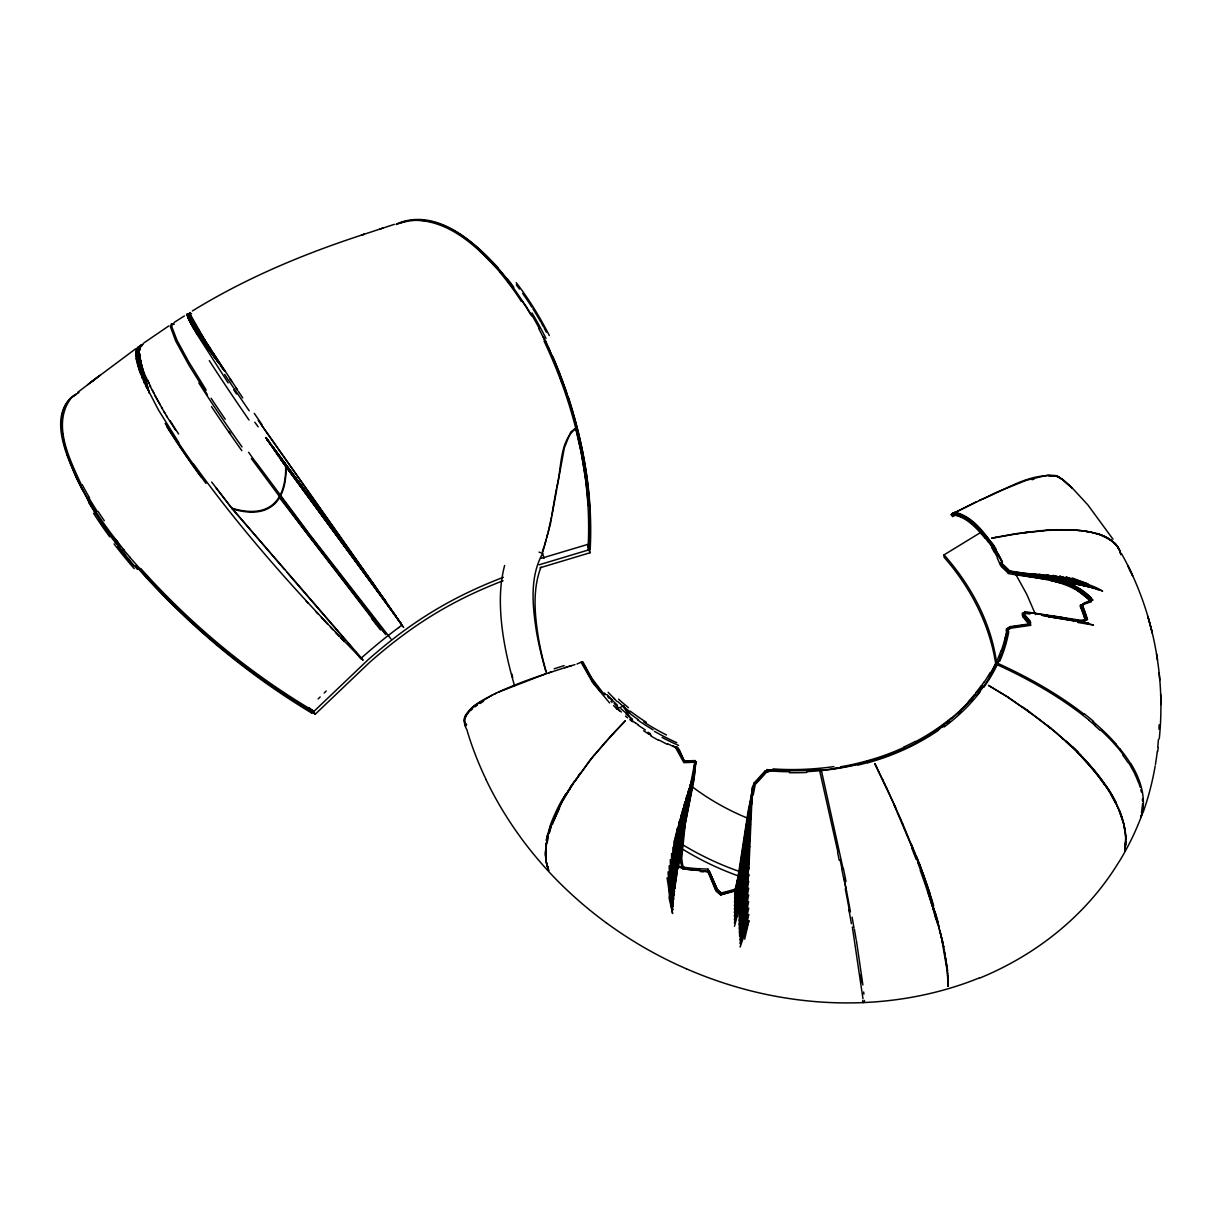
<?xml version="1.0" encoding="UTF-8"?>
<svg xmlns="http://www.w3.org/2000/svg" width="1222" height="1222" viewBox="0 0 1222 1222"><rect width="100%" height="100%" fill="white"/><g stroke="black" fill="none" stroke-linecap="round" stroke-linejoin="round"><path stroke-width="1.5" d="M1121.704 553.948C1152.774 609.809 1165.819 675.292 1159.266 738.836M667.075 877.778L672.574 913.506L669.091 897.895L670.771 883.842L675.919 853.796L691.117 781.805L684.641 816.464L674.773 888.531L675.919 834.443L693.348 775.16L694.936 761.245L695.73 762.803L694.203 776.535L689.956 796.836M981.724 531.83L944.041 554.864L944.041 557.232C970.222 586.942 989.255 623.556 995.579 662.843M139.339 354.548L139.171 369.808L144.456 383.005L158.554 410.149L178.809 442.593M139.384 350.729L139.95 346.009L143.371 344.085M1125.798 841.668L1125.615 834.886M545.516 851.765L545.592 857.279M545.669 853.781L546.081 845.884M674.391 840.858L674.345 892.259L672.94 847.213L672.222 874.097L673.582 899.575L670.313 859.708L670.771 883.842L673.001 906.663L668.052 871.851L669.58 893.297L672.757 910.115L670.145 888.608L669.137 865.818L673.276 903.134L671.474 879L671.581 853.491L673.948 895.94L673.062 869.117L674.391 840.858L675.919 834.443L673.948 864.061L674.773 888.531M1080.34 606.906L1080.37 605.302L1089.825 600.537L1089.688 598.841C1068.41 577.074 1036.057 577.762 1008.15 571.743A262.119 195.612 -54.1 0 0 1001.215 565.129L999.932 562.624M1142.616 803.618L1141.531 812.645M748.964 814.417L739.906 872.997L734.666 894.794L734.773 891.098L740.074 868.384L739.325 924.687L748.704 881.398L739.524 932.447L748.643 894.947L739.799 939.917L748.719 908.053L740.15 947.065L744.504 934.448L748.811 914.392L739.967 943.537L748.658 901.561L739.646 936.22L739.325 924.687L748.918 867.452L752.508 786.968L766.316 770.578L766.912 772.09M589.065 542.354L588.775 511.453M1009.662 629.162L1009.739 627.207L1028.237 624.61L1030.696 622.685A235.082 192.022 -63.9 0 0 1022.447 613.322L1033.949 613.23L1084.097 621.555L1086.816 619.417M545.699 851.902L545.867 847.839M1125.645 841.866L1124.82 850.588L1125.768 841.927M1124.698 850.527L1125.768 837.177M1004.713 641.55L1004.896 638.083M587.935 549.992L590.18 549.472C593.739 483.484 578.617 417.389 552.986 356.855M676.912 746.718L679.463 749.957L684.121 760.924L695.028 760.588C693.393 794.575 681.601 827.172 681.021 861.373M588.057 548.25C592.105 476.916 574.6 405.261 544.05 341.06M589.401 550.221C593.174 498.469 584.055 446.427 568.322 397.226M139.155 350.393L139.415 346.926C136.559 360.826 144.914 374.543 150.673 386.671M545.898 849.932L546.051 847.992M1006.256 630.689L1006.409 628.902L1010.151 626.672L1029.993 623.785L1030.574 625.328L1010.518 628.245L1008.272 629.177L1007.799 631.652M1022.478 613.276L1022.31 615.246A232.73 190.143 -63.1 0 1 1026.892 620.348M1042.855 615.674L1080.294 621.845L1087.29 619.646L1080.294 620.241L1024.723 611.642L1022.875 616.759L1029.55 625.16M1125.813 843.944L1124.82 850.588M947.569 973.231L948.135 986.322L948.272 979.907M694.844 767.065L695.792 761.764L695.028 760.588M683.434 868.155L680.944 856.882L682.197 844.203M682.548 840.583L682.915 836.948M683.617 829.707L683.984 826.087M692.187 761.948L695.792 761.764L693.974 779.972L685.237 823.933L681.25 862.839M139.232 353.28L137.949 365.974L139.171 369.808L139.048 353.448M139.583 349.645L139.95 346.009L139.293 349.66M683.541 868.842L678.546 866.887L683.22 821.887L688.964 788.434L681.876 827.294L678.225 865.191L680.562 832.671L684.855 801.708L679.31 838.017L676.927 873.134L678.118 843.317L681.051 814.906L676.988 848.587L675.766 880.925L675.919 853.796L677.553 827.981L674.895 858.959L675.262 884.759L675.919 853.796L679.264 821.459L676.988 848.587L676.331 877.06L678.118 843.317L682.915 808.322L679.31 838.017L677.553 869.178L680.562 832.671L686.886 795.079L681.876 827.294L678.928 861.159L683.22 821.887L693.348 775.16M545.959 848.068L547.074 839.804M403.718 627.466L375.658 586.911L267.053 439.691L285.688 466.193C286.208 502.67 267.511 518.938 231.768 508.153L211.65 482.033M680.944 856.882L683.22 837.956M683.678 834.168L684.58 826.607M685.038 822.818L687.711 806.383M1022.875 616.759L1024.723 611.642L1024.418 614.529L1024.54 613.215L1030.024 613.963M545.974 845.945L546.249 843.944M1157.677 751.622L1158.242 747.513M751.622 799.478L752.141 795.736M739.493 871.592L739.997 867.941M740.517 864.275L748.399 811.943M748.704 814.371L743.77 849.458M749.468 808.888L752.508 786.968M749.208 814.677L739.615 882.131L734.468 905.67L739.493 886.622L750.766 816.602L744.824 858.501L739.31 895.482L734.407 916.179L739.249 899.82L749.773 838.674L739.203 908.358L734.498 926.261M749.712 810.996L752.034 794.376L749.804 808.949M1142.616 811.622C1145.533 794.972 1139.744 778.109 1131.098 764.025M742.548 854.407L734.59 898.46L739.753 877.579L751.576 801.785L739.493 886.622L734.437 909.214L739.386 891.082L750.4 823.979L739.249 899.82L734.422 919.586L739.218 904.127L749.514 845.96L739.203 912.544L749.086 860.349L739.264 920.701L748.796 874.463L739.417 928.598L748.658 888.226L739.646 936.22M743.343 848.832L746.245 828.379L744.061 887.432L744.504 934.448L748.949 920.609L744.687 939.153M743.236 853.216L739.753 877.579L734.514 902.08L739.615 882.131L751.148 809.193L739.386 891.082L734.422 912.712L739.31 895.482L750.064 831.342L744.442 870.247L739.218 904.127L734.453 922.946L739.203 908.358L749.285 853.185L739.218 916.653L748.918 867.452M743.816 855.11L744.335 851.444M744.274 855.675L744.809 851.978M737.126 891.678L735.873 890.792L748.139 811.148L753.882 783.195L764.941 771.113L772.533 770.334M744.962 844.463L735.873 890.792L720.583 894.855L716.245 891.098L708.638 872.279L699.885 870.37A306.6 225.994 -24.4 0 1 682.151 868.643L679.676 857.08M745.817 838.949L752.141 800.578M743.694 855.476L744.259 851.703M744.106 855.369L744.687 851.749M556.667 487.104C562.028 467.889 558.943 441.341 576.219 428.25L576.524 427.517C567.802 393.347 555.384 360.062 538.871 328.871M546.448 844.097L547.166 840.018M556.377 488.876L551.748 515.44M948.135 986.322L947.019 965.777M138.651 353.311L137.001 362.445L137.949 365.974L138.88 353.845L137.001 362.445C135.856 357.16 133.748 347.384 141.08 345.795M1085.121 602.37L1082.173 604.921L1091.078 601.743L1089.688 598.841L1088.863 602.309L1089.963 599.971M1024.723 611.642L1024.25 614.284L1030.192 621.097L1030.574 625.328L1022.677 615.124M675.842 748.139L683.846 762.62A185.102 119.16 -18.2 0 0 694.89 762.177L682.961 823.261M189.654 312.985L188.662 314.971L189.731 312.603L191.533 313.81M753.18 795.171L755.257 784.371A131.823 69.99 -38.3 0 0 766.454 772.151L768.76 771.785M551.412 517.12L548.266 531.723M694.692 767.141L695.792 761.764M734.666 894.794L740.074 868.384M689.193 800.532L684.794 820.695M139.537 350.424L140.622 345.276L136.345 359.222L138.59 352.776M748.796 810.094L752.294 793.46M753.073 789.763L753.882 783.195M708.485 872.08L707.981 869.148A299.039 220.983 -24.5 0 1 698.373 868.598M1142.188 813.394L1140.951 816.861L1141.516 814.677M504.625 565.481C499.477 584.712 499.615 604.905 501.723 624.564A384.747 324.12 -1.9 0 0 503.097 635.18L503.663 638.755A455.775 381.386 0.8 0 0 505.587 649.539A514.187 427.288 2.8 0 0 507.099 656.764A541.621 448.443 3.6 0 0 508.749 664.02A585.292 481.605 4.9 0 0 510.567 671.29A611.336 501.066 5.6 0 0 513.515 682.166L514.569 685.786M546.845 537.237L547.792 533.556M544.401 545.745L546.371 539.07M135.779 565.755C186.279 623.541 245.958 673.368 311.641 713.022L312.068 711.647M542.675 552.39L550.374 524.131L564.335 447.787L570.735 432.038L576.524 427.517M542.339 551.641L543.882 547.212M540.964 567.13C532.303 589.752 534.717 614.758 538.459 638.144A419.009 351.02 0.8 0 0 539.681 644.727A455.088 379.63 2 0 0 541.056 651.402A491.275 407.888 3.2 0 0 542.599 658.123A526.102 434.665 4.3 0 0 544.294 664.89A563.632 463.077 5.3 0 0 546.127 671.688M141.401 344.711L135.948 356.335L139.934 348.82M539.07 552.13L542.614 553.459C529.432 577.258 532.532 605.99 536.489 631.789A421.101 352.073 0.7 0 0 537.711 638.403A457.364 380.775 1.9 0 0 539.101 645.094A493.749 409.126 3.1 0 0 540.643 651.83A528.744 435.994 4.2 0 0 542.339 658.627A566.473 464.497 5.2 0 0 546.127 672.253M569.651 788.557L572.996 783.485M571.331 786.021L569.712 788.557A103.962 39.318 -52.8 0 0 566.611 793.582M571.468 786.158L589.982 760.13L612.711 733.826M142.317 344.314L135.841 353.769L140.148 348.239M576.662 778.506L574.905 781.072L594.259 754.921M466.667 715.114L467.278 714.228M578.281 775.787L580.129 773.205M977.585 692.263L979.296 690.048A196.986 136.207 -13.8 0 0 982.503 685.557M974.27 695.119L976.073 692.935M1000.329 692.63L988.476 685.389L1008.211 697.258L1037.173 717.833M594.457 755.074L605.7 741.876M680.44 867.055L678.974 866.383M467.98 713.327L468.744 712.426M605.73 741.922L625.343 720.751L612.726 733.887M1082.081 605.822L1084.265 603.5L1093.003 600.109C1071.618 576.692 1038.288 576.188 1009.051 571.193L1009.128 573.286M71.105 398.128C51.507 423.958 69.578 458.998 81.202 484.477M139.69 347.812L136.009 351.539L140.27 347.796M503.067 580.74A515.302 490.465 -20.8 0 0 496.85 583.184A459.823 431.397 -20 0 0 485.791 587.782A415.816 385.663 -19.7 0 0 467.721 596A382.135 351.294 -19.6 0 0 457.135 601.316A367.562 336.615 -19.7 0 0 443.296 608.862A362.323 331.376 -19.7 0 0 433.123 614.88A367.547 336.6 -19.6 0 0 419.833 623.373A382.028 351.188 -19.5 0 0 410.057 630.109A405.643 375.169 -19.1 0 0 400.449 637.151A430.083 400.266 -18.5 0 0 394.11 641.993A458.724 430.022 -17.7 0 0 387.832 646.973A513.087 487.456 -15.2 0 0 378.53 654.671A593.373 573.958 -7.8 0 0 369.334 662.63L315.184 714.29L313.779 711.525L368.051 659.788A594.915 575.088 -7.9 0 1 377.277 651.83A514.386 488.372 -15.2 0 1 386.61 644.116A459.854 430.786 -17.6 0 1 392.888 639.137A431.137 400.969 -18.5 0 1 399.243 634.264A406.636 375.826 -19 0 1 408.881 627.222A382.975 351.783 -19.4 0 1 418.672 620.486A368.448 337.165 -19.6 0 1 431.992 611.962A363.209 331.926 -19.7 0 1 442.196 605.944A368.448 337.18 -19.6 0 1 456.066 598.383A383.066 351.905 -19.6 0 1 466.682 593.067A416.839 386.335 -19.7 0 1 484.783 584.819A460.969 432.176 -19.9 0 1 495.872 580.221A516.616 491.397 -20.7 0 1 503.357 577.288M318.163 698.908L320.164 696.937M324.181 692.996L326.182 691.026M470.501 710.624L472.547 708.791M735.72 890.273L720.69 894.901L715.756 890.395L707.599 870.904L707.981 869.148L717.513 889.585L721.851 893.985L717.131 889.372L708.867 870.308L709.646 873.608M77.765 392.323L99.914 375.383L90.367 382.669L94.995 379.141M87.862 384.594L92.521 381.004M92.872 380.745L135.673 348.789M955.008 514.859L953.221 516.188L951.907 514.065L953.924 512.568C967.671 514.936 977.692 526.56 986.23 536.794M474.884 706.927L477.497 705.063M546.83 864.198L548.495 870.415L546.494 862.533M548.739 870.522L546.31 862.396L548.495 870.415M72.678 396.753L76.207 394.462M1007.295 628.948L1009.739 627.207M143.784 343L168.911 325.862M953.939 515.623L952.549 516.478L951.205 514.615L953.374 513.087C967.442 515.73 977.661 527.66 986.261 538.306M952.549 516.478L954.458 515.149C967.519 517.67 977.035 528.668 985.222 538.444M936.984 729.641L939.336 728.007A184.461 130.387 -12 0 0 966.694 704.697A189.731 132.893 -12.7 0 0 975.492 694.783M174.135 322.44L184.446 315.902M480.078 703.505L481.483 702.589M192.343 310.999C245.958 277.944 304.446 253.58 364.263 234.227L361.254 235.189M951.205 514.615L954.779 512.262C971.184 515.821 982.687 530.394 991.928 543.515M481.911 702.222L483.5 701.26M75.642 394.431C56.151 405.796 61.054 432.68 66.049 450.811M139.583 347.827L136.467 349.66L140.499 346.849L137.185 348.133L140.652 346.559M951.907 514.065L996.083 492.466L1026.526 480.215L1048.155 475.037L1056.282 475.618L1060.161 478.001M952.152 513.958L952.992 516.28L952.152 513.958L976.454 501.707M396.218 224.543C444.304 205.647 487.242 253.702 513.546 288.056M492.13 695.15L474.548 705.674L465.796 714.733A29.954 15.26 -14.7 0 0 464.62 717.329A29.893 15.382 -13.2 0 0 464.177 719.865L464.925 723.623L464.543 721.117A29.145 14.97 -13.4 0 1 465.108 717.742M396.325 224.023C435.017 207.144 473.342 240.642 497.797 267.481M494.116 694.172L496.147 693.195M979.311 500.317C1004.423 490.984 1030.94 471.05 1058.649 476.626A29.45 13.274 -38.2 0 1 1060.528 478.703M498.255 692.202L545.486 673.933M228.163 382.914L197.536 335.149L189.563 321.004L187.088 314.237L189.838 313.749L205.143 340.571L237.557 389.986M616.805 708.806L623.694 705.98A275.454 234.089 -1.9 0 0 632.568 721.805M78.956 392.598C42.495 411.646 69.715 463.23 82.103 489.548M882.727 779.743L874.952 763.842L878.618 771.907M1080.294 621.845L1085.442 619.936M400.663 222.816L405.735 221.228M948.089 986.2L947.753 975.553M363.576 234.441L394.339 224.359M382.868 228.071L379.889 229.079L380.699 228.804M311.641 713.022L313.275 712.487C248.265 674.391 189.624 625.481 139.369 569.391M548.586 672.894L551.748 671.856M539.146 564.793L589.203 549.747L589.966 552.772L540.032 567.787M541.331 558.301L587.583 544.462L589.966 552.772M604.371 694.707L591.891 678.347L582.757 661.744L581.092 662.278L592.716 682.716L609.641 702.986M567.13 666.983C538.963 675.934 510.506 684.962 484.492 699.228C473.831 704.788 458.387 715.939 466.819 729.534A432.16 366.799 1.2 0 0 470.791 742.166A441.845 375.628 -0.2 0 0 486.157 779.682M872.477 760.099L875.441 759.183M564.778 667.701L571.545 665.623M1032.147 479.696L1033.965 479.161M568.734 666.494L574.997 664.585M576.952 664.02L581.901 661.85L590.027 676.973L601.056 692.095M138.208 346.972L141.828 345.994M991.729 538.077L995.487 537.39M991.775 538.291L1017.269 533.708M995.487 537.329L999.275 536.809M999.214 536.672L1017.208 533.51M1017.208 533.586L1046.811 530.379L1069.571 529.89M1017.269 533.785L1027.534 532.349M1024.112 532.517L1040.579 530.867M1040.518 530.654L1043.725 530.608M411.081 220.311C447.588 218.646 477.222 246.386 499.783 271.926M1043.634 530.47L1052.722 529.905M1049.224 475.969L1053.792 475.923M1046.704 530.241L1049.805 530.256M1052.753 529.829L1058.619 529.844M1055.686 529.706L1061.444 529.798M465.231 724.432L466.697 724.402L465.185 723.714L465.796 725.837L465.185 723.714M1061.338 529.661L1077.178 530.317M789.443 772.732L792.91 772.747A210.596 146.121 -11.4 0 0 806.734 772.457M1069.51 529.676L1074.627 529.936M678.546 866.887L684.076 867.116M1072.045 529.859L1074.703 530.134M1039.219 574.294L1060.482 578.938L1084.937 586.132L1066.317 579.763L1046.154 574.814L1071.984 580.694L1094.057 588.485L1077.514 581.703L1059.52 576.173L1082.86 582.802L1098.41 589.752L1077.514 581.703L1052.921 575.44L1071.984 580.694L1089.566 587.278C1068.7 580.16 1047.071 573.714 1024.846 573.607C1050.538 579.885 1079.225 576.998 1102.611 591.097L1065.935 577.013L1088.038 583.979L1072.152 577.96M1074.566 530.012L1077.117 530.119M1077.056 530.195L1081.944 530.791M1077.117 530.394L1079.53 530.608M1079.469 530.409L1090.696 531.998M173.845 323.463L171.996 324.105L171.966 327.221L177.037 340.342L188.631 361.681L206.213 390.093M1081.821 530.669L1090.757 532.196M1084.113 530.959L1088.649 531.799M1012.595 573.821L1046.674 579.075M1084.097 621.555L1041.327 614.91L1060.284 617.064L1093.461 625.022L1077.941 622.487M1054.785 476.03L1055.716 476.183M588.714 549.228L590.18 549.472M188.081 314.512L190.281 314.879L187.638 314.237L190.968 316.376L187.302 314.146L191.9 318.239L187.088 314.237L193.091 320.439L186.997 314.497L194.512 322.99L187.012 314.925L196.177 325.862L187.149 315.536L200.209 332.598L187.776 317.231L202.562 336.432L188.264 318.331L205.143 340.571L188.845 319.599L207.939 345.001L189.563 321.004L210.948 349.721L190.372 322.577L214.171 354.716L191.304 324.304L217.592 359.986L192.343 326.182L221.213 365.5L193.473 328.199L225.031 371.274M1024.739 575.684L1046.169 579.274M1090.62 532.074L1100.335 534.824M1090.681 532.273L1092.804 532.655M1065.584 583.872L1049.713 580.007L1060.497 582.802M1092.667 532.517L1094.79 533.128M1064.087 583.719L1069.464 585.109L1075.604 589.05M956.811 514.981L962.142 516.952M1094.698 533.204L1096.699 533.663M681.952 867.467L684.977 868.323L682.243 867.131M1056.587 476.381L1060.039 478.092A28.732 12.938 -38.4 0 1 1060.543 478.581M1096.623 533.724L1098.471 534.289M1098.395 534.075L1102.061 535.45M1101.893 535.312L1105.177 536.916M1101.954 535.526L1103.603 536.198M174.074 324.426L171.309 323.891L170.438 326.748L175.678 340.953L189.15 365.561L207.45 394.798M312.175 711.846L313.168 712.273C258.514 679.844 208.488 639.778 163.748 594.686M686.504 968.893L677.034 964.632A410.164 352.119 -1.7 0 1 627.39 937.305A422.69 361.804 -1.5 0 1 610.481 925.864L606.372 922.885M1103.542 536L1105.116 536.702A77.811 38.829 -15.7 0 1 1115.212 543.775A80.056 39.929 -15.7 0 1 1117.107 545.883M674.88 746.902L677.706 748.185L684.916 762.131L684.121 760.924M672.665 745.619L677.645 748.536M313.703 711.097C249.105 672.925 190.693 624.305 140.652 568.429M648.806 733.842L651.357 735.384M648.072 732.268L650.394 733.689M1000.329 692.553L1008.196 697.319M1008.043 697.457L1022.967 707.538M965.579 518.907L967.274 520.022M272.063 686.092L274.69 687.925M1023.15 707.278L1026.755 709.89M635.639 722.966L637.945 724.615M1026.77 709.829L1050.63 728.312M1026.617 710.028L1030.192 712.594M1077.025 590.089L1090.543 600.796M254.818 673.704L257.491 675.69M1037.203 717.788L1047.346 725.654M245.423 666.647L248.112 668.694M1084.036 714.213C1057.167 693.363 1027.274 676.713 996.358 662.691L995.533 663.943C1028.817 679.065 1060.986 697.182 1089.352 720.384M629.773 719.559L631.957 721.24M309.12 707.843L313.779 711.525M311.702 711.51L315.184 714.29M227.918 652.884L230.607 655.038M970.558 522.42L972.162 523.719M1089.291 599.941C1068.181 578.541 1036.241 578.77 1008.486 573.53L1008.15 571.743M1047.514 725.456L1050.783 728.113M1047.315 725.7L1053.853 730.97M625.511 716.138L627.619 717.849M1050.737 728.144L1057.167 733.429M721.744 893.939L717.329 890.212L709.753 871.836M1053.807 731L1063.155 739.005M213.178 640.618L217.18 644.025M1062.514 479.299L1071.801 487.761L1061.292 478.321L1073.573 489.426L1087.87 504.93L1113.013 539.238M1057.122 733.475L1066.302 741.494M479.757 250.556L495.047 265.602M973.735 525.063L976.806 527.889M1063.109 739.035L1072.03 746.917A126.737 48.101 38.3 0 1 1107.01 787.655A131.243 49.934 38.3 0 1 1112.066 795.629A137.704 52.302 38.3 0 1 1116.297 803.45M619.432 710.899L615.598 707.339M1066.088 741.723L1071.877 747.116M186.92 617.247L156.508 587.202L129.547 557.033M191.762 319.828L194.161 322.18M363.026 660.277C302.246 598.795 244.201 534.258 193.626 464.039M1114.296 542.705L1115.319 543.729A80.041 40.02 -16 0 1 1117.809 547.044L1119.123 549.426M358.565 656.214L360.826 658.49M340.556 637.731L344.253 641.565M335.531 632.477L339.304 636.418M330.429 627.115L332.995 629.819M321.355 617.492L327.863 624.411M153.697 584.116L157.195 587.858M315.856 611.596L318.056 613.948M305.867 600.735L308.112 603.194M682.548 759.076L684.809 761.596M944.041 554.864C970.894 585.216 991.21 622.548 996.602 663.088M191.64 321.172L197.216 327.572L191.564 320.79M362.827 659.697L231.768 508.153L284.589 569.544M287.078 572.431L345.566 640.267M348.056 643.154L353.036 648.928M355.51 651.815L359.253 656.153M501.509 272.918L504.701 276.752M193.229 323.723L188.555 318.102L190.846 321.035M195.581 326.534L199.094 330.75L192.618 322.7M123.361 549.503L130.418 557.843M189.96 321.355L188.906 319.018L194.497 325.938M196.727 328.718L201.202 334.248L194.298 325.434M599.162 690.323L600.048 691.423M599.116 689.239L600.552 691.056M194.099 326.091L201.172 335.072L196.788 329.268M124.277 550.343C99.333 519.472 76.329 485.592 65.133 447.115M377.72 624.549L304.935 530.791L251.32 458.51M1001.078 563.052L1002.636 565.038A264.166 197.277 -54.4 0 1 1009.082 571.163M390.918 638.907L310.205 535.114L256.253 462.664M359.176 599.299L334.629 567.634M360.093 600.476L362.797 603.973M196.879 330.276L191.121 322.837L195.52 328.779M199.186 333.255L201.477 336.218M363.698 605.134L367.257 609.717M368.418 611.229L377.583 623.037M376.483 624.106L279.578 497.721M188.906 319.018L194.527 326.35M329.772 561.326L333.667 566.382M325.862 556.254L328.794 560.058M324.884 554.971L310.144 535.71M197.49 331.681L200.897 336.157M309.151 534.411L290.531 509.773M216.218 488.082L232.317 508.917C267.878 519.579 286.513 503.296 286.085 467.064L285.688 466.193M193.84 325.999L198.285 331.88M193.733 327.313L208.458 346.773L204.043 340.755M116.136 539.91L118.381 542.874M198.04 333.575L193.504 327.542L211.925 352.593M200.316 336.6L208.244 347.17L193.702 327.359M198.865 333.224L201.08 336.187M289.568 508.489L279.93 495.567M197.949 333.988L193.397 327.878L196.696 332.399M200.225 337.043L211.62 352.303M215.026 356.87L217.317 359.925L214.11 355.556M597.726 687.436L595.083 683.831M197.353 331.758L200.698 336.264M197.827 334.339L195.627 331.376L197.872 334.477M200.026 337.303L215.439 358.046L200.011 336.905M218.738 362.491L223.947 369.808M200.209 338.066L219.15 363.652M269.527 442.776L266.152 438.194L386.228 602.049L274.125 449.329M271.788 445.831L286.437 465.704M288.697 468.759L364.232 571.117L402.756 626.611M254.802 422.201L258.178 426.799M266.091 437.522L364.232 571.117L271.727 445.495L358.642 563.205L258.178 420.414M390.536 608.785L280.8 459.426L400.984 623.434L283.26 463.031M218.738 362.43L222.053 366.936L219.349 362.827M274.385 450.154L396.233 616.499M200.118 337.532L214.66 357.404M216.89 360.459L219.12 363.514M594.228 683.709L595.007 684.794M375.658 586.911L261.661 425.195M280.434 459.044L282.313 461.702M276.707 453.744L278.57 456.386M238.29 391.284L242.781 397.914M592.639 680.287L593.846 682.059M235.693 387.435L237.419 390.001M229.812 378.652L231.89 381.753M592.013 680.44L592.731 681.525M215.057 356.228L216.752 358.84M694.875 762.284L695.624 763.46M175.403 429.961L166.345 415.724M591.509 678.531L583.49 664.004M1128.777 762.818L1135.65 775.176M1015.054 573.057L1026.724 594.243L1035.553 614.605M1110.126 792.635L1117.29 805.665M163.84 411.57L167.338 416.992M90.474 502.181L92.154 504.992M161.457 407.491L164.863 412.853M195.764 332.048L197.093 334.339M162.495 408.805L154.995 395.882M87.999 499.981L76.574 478.321L67.164 454.508M160.235 404.849L149.558 385.236M1001.704 562.288L1002.727 564.274A264.105 197.506 -53.9 0 1 1009.739 570.903C1037.722 575.898 1069.678 576.219 1090.91 597.695L1091.078 601.743M152.353 390.093L154.155 393.621M543.072 336.585L545.699 341.855M876.922 767.844L874.952 763.842M878.603 771.83L895.695 807.773M1115.762 803.251L1117.137 805.863M545.44 340.495L557.354 367.898M882.727 779.682L884.636 783.73M1129.54 569.116L1132.626 575.684L1131.358 572.981M884.636 783.669L886.515 787.732M886.515 787.671L888.394 791.734M548.266 347.201L550.16 351.264M888.394 791.673L900.981 819.809M1117.168 805.619L1118.451 808.216M1117.015 805.817L1118.298 808.414M147.663 380.195L149.099 383.372M893.633 803.862L912.223 847.763M1118.329 808.17L1119.535 810.751A157.821 59.496 38.6 0 1 1122.3 818.236L1124.271 825.537M1118.176 808.368L1119.383 810.95A157.837 59.496 38.6 0 1 1122.147 818.434M900.981 819.779L902.691 823.811M902.707 823.781L904.387 827.813M904.402 827.798L912.513 847.656A138.132 20.881 68.3 0 1 915.568 855.507M1119.413 810.69L1122.881 820.894M1119.26 810.889L1123.415 823.261L1122.911 820.634M557.935 369.304L566.534 392.338M560.043 377.262L562.028 382.593M1138.675 782.477L1140.218 787.289M582.802 662.385L583.505 664.569M1120.162 551.947L1120.559 553.245M1151.827 630.934L1147.855 616.346L1152.377 633.5M934.662 911.184L937.579 921.388M542.614 553.459L544.034 558.393M138.88 355.724L149.313 393.133L138.666 353.876L146.762 387.939L138.972 353.952L144.456 383.005L139.232 354.212M937.625 921.464L939.336 927.972M937.32 921.495L939.947 931.393M938.267 924.886L943.766 946.668M623.694 705.98L624.427 708.806M939.901 931.301L940.741 934.555M575.715 428.448L581.198 452.552L585.903 480.964M1121.017 554.574L1119.245 549.381A82.577 41.166 -15.5 0 0 1117 545.913M1120.895 554.605L1120.223 552.145A85.815 42.831 -15.7 0 0 1118.527 548.434A82.317 41.029 -15.5 0 0 1116.939 546.173A78.284 38.997 -15.5 0 0 1105.024 537.008M1123.568 823.063L1124.607 828.134M940.68 934.463L941.49 937.686M941.429 937.595L947.63 973.354M862.976 998.786L852.36 927.009M1140.844 789.656L1141.379 792.024M942.406 940.573L943.078 943.583M942.147 940.665L943.445 946.653M140.484 359.36L140.942 361.483M188.31 317.338L188.157 316.299M837.818 851.734L819.641 770.563L821.321 770.227L842.951 868.139M1124.148 825.476L1125.737 837.437M1123.996 825.675L1125.218 832.762M63.544 440.271L64.247 443.693M943.705 946.561L947.661 970.864M944.591 952.442L945.11 955.237M764.941 771.113L765.155 772.273M1124.652 827.859L1125.34 832.839M856.439 940.696L862.885 984.947M1157.524 660.109L1156.531 653.831M945.584 957.987L947.065 968.389M546.035 860.685L546.402 862.625M139.094 354.319L142.424 378.331L139.201 352.868M62.536 433.718L62.979 436.941M586.102 482.446L588.424 505.755M545.837 858.959L546.234 860.838M546.142 860.93L545.684 857.187M189.731 312.603L190.021 315.154M735.873 890.792L735.675 889.005A229.828 153.804 -39.8 0 1 720.537 893.083L720.583 894.855M863.664 991.989L863.893 994.189M1125.493 832.64L1125.951 839.499M1159.143 672.986L1159.815 680.089M862.701 1000.635L862.885 1002.559L864.519 1002.284L864.351 1000.421M545.883 857.34L545.928 859.188M139.033 353.021L140.667 373.917L139.369 353.555M1142.417 799.035L1142.555 801.342M139.827 353.861L139.919 355.541M545.791 857.416L545.577 853.552M1160.671 694.264L1160.9 704.575M398.555 627.604A385.144 353.372 -19.6 0 1 401.824 625.221M398.601 627.65A428.296 397.364 -18.7 0 0 392.109 632.522A453.836 423.79 -18.1 0 0 385.694 637.517A482.583 453.881 -17.1 0 0 379.339 642.635L376.193 645.231A568.673 545.928 -11.8 0 0 366.814 653.205A640.282 623.296 -1.3 0 0 360.627 658.643M89.557 497.843A347.43 163.519 31.8 0 1 82.241 484.691M90.153 503.006A353.662 166.849 31.8 0 1 82.485 489.625M95.958 513.53A360.765 169.186 32.1 0 1 87.617 499.92M97.21 511.361A358.963 167.888 32.1 0 1 88.809 497.736M104.114 526.071A366.631 171.156 32.2 0 1 88.946 502.822M109.72 536.825A369.823 171.844 32.5 0 1 93.514 513.194M104.298 520.725A367.028 169.369 32.5 0 1 98.081 511.468M116.609 544.202A372.053 171.279 32.7 0 1 99.211 520.16M114.685 540.384A373.703 170.606 32.9 0 1 104.176 526.071M120.459 546.54A372.741 167.353 33.4 0 1 113.157 537.023M125.652 554.864A373.382 166.696 33.5 0 1 114.165 540.338M133.488 565.786A369.976 163.061 33.9 0 1 117.648 546.387M134.206 568.642A367.547 163.213 33.7 0 1 114.058 543.912M137.536 569.452A368.082 159.914 34.1 0 1 125.118 554.819M242.032 446.931A362.522 42.907 50.5 0 1 198.865 382.944M225.245 419.283A361.773 42.296 50.6 0 1 211.116 398.25M241.834 450.658A364.019 42.251 50.7 0 1 211.467 406.575M230.576 433.841A360.307 41.808 50.7 0 1 228.896 431.412M255.749 462.252A352.73 34.674 51.3 0 1 248.601 452.293M371.503 618.378A149.909 2.887 51.7 0 1 380.454 629.926M385.77 634.692A150.749 1.191 52 0 1 376.025 622.288M379.446 625.939A146.121 4.613 51.4 0 1 384.579 632.599M497.69 267.679A369.502 234.945 -86.2 0 1 507.313 279.258M499.691 272.094A373.184 236.442 -86.5 0 1 509.207 284.008A380.775 240.306 -86.8 0 1 515.394 292.532A386.549 242.323 -87.3 0 1 521.427 301.529M507.665 281.106A377.506 238.565 -86.7 0 1 510.796 285.184M507.497 278.906A378.515 240.062 -86.4 0 1 513.79 287.201M516.341 284.833A387.909 244.751 -87.1 0 1 519.518 289.079M522.68 293.448A387.909 244.751 -87.1 0 1 531.906 307.196M532.914 308.784A387.909 244.751 -87.1 0 1 540.735 321.905M541.453 323.173A387.909 244.751 -87.1 0 1 543.576 327.007M544.279 328.29A387.909 244.751 -87.1 0 1 546.371 332.201M516.219 282.649A388.672 245.53 -87 0 1 549.304 335.515M521.962 300.627A389.986 243.071 -87.7 0 1 530.806 314.833M531.998 312.924A387.175 238.519 -88.5 0 1 545.99 338.479M192.862 463.657A370.48 86.304 45.3 0 1 178.045 442.15M261.966 424.538A363.881 17.368 53.6 0 1 254.252 413.342M236.579 393.988A353.601 21.706 53 0 1 233.738 389.787M206.029 483.438A365.042 84.181 45.5 0 1 165.138 423.377M513.515 288.117A388.077 243.193 -87.3 0 1 524.757 304.69M524.91 304.415A391.437 242.888 -88 0 1 532.12 316.254M532.318 315.933A390.001 239.818 -88.5 0 1 539.253 328.351M249.196 410.806A365.042 19.506 53.4 0 1 224.649 374.436M249.013 420.032A362.69 23.569 52.9 0 1 209.313 360.673M178.641 434.009A358.321 83.081 45.3 0 1 170.194 420.765M201.233 477.13A367.669 85.25 45.4 0 1 166.879 426.722M1118.649 548.388A85.784 42.831 -15.8 0 1 1120.345 552.1M1118.573 548.418A78.956 39.318 -15.3 0 0 1109.332 539.36A78.361 38.89 -15.3 0 0 1103.451 536.305M1101.648 535.48A78.361 38.921 -15.3 0 1 1114.097 542.797M1096.684 533.418A83.539 41.747 -15.7 0 1 1102.045 535.221M1111.287 795.369A137.781 52.072 38.4 0 1 1115.533 803.159M1116.45 803.251A137.689 52.317 38.3 0 0 1112.249 795.43A131.243 49.949 38.3 0 0 1107.3 787.487M1105.268 784.998A130.296 49.583 38.3 0 1 1111.989 795.598M1104.627 784.616A129.395 48.651 38.5 0 1 1109.805 792.528M1080.508 754.982A125.927 47.826 38.3 0 1 1107.101 787.442M1100.716 779.499A126.996 48.086 38.4 0 1 1104.551 784.829M1104.719 784.631A126.981 48.101 38.4 0 0 1100.885 779.3A124.95 47.169 38.4 0 0 1082.631 757.762M1082.478 757.961A124.95 47.154 38.4 0 1 1100.732 779.499M1077.407 752.523A127.76 48.3 38.4 0 1 1082.677 757.946M1077.56 752.324A127.745 48.315 38.4 0 1 1082.829 757.747M1080.66 754.967A129.914 49.323 38.3 0 0 1072.412 746.779A130.586 49.445 38.4 0 1 1078.018 752.233M1077.85 752.431A130.586 49.445 38.4 0 0 1072.29 746.978A134.42 50.789 38.4 0 0 1066.394 741.571M1066.562 741.372A134.405 50.805 38.4 0 1 1072.381 746.795M939.855 930.675A156.233 22.454 68.5 0 1 942.116 940.039M934.54 913.476A141.11 20.392 68.4 0 1 937.366 923.45M933.18 909.55A138.59 19.751 68.5 0 1 936.083 919.57M935.044 911.734A138.834 20.484 68.3 0 1 937.961 921.999M933.303 907.732A136.879 20.178 68.3 0 1 935.349 914.652M931.638 901.317A133.672 19.964 68.3 0 1 934.876 911.979M928.063 892.213A132.373 19.109 68.4 0 1 933.547 909.611A135.153 19.644 68.4 0 0 931.424 902.737M920.288 870.568A131.044 18.91 68.4 0 1 932.31 906.373M916.225 855.583A131.38 20.056 68.2 0 1 933.7 905.716M917.508 859.692A130.907 19.964 68.2 0 1 932.31 902.172M919.387 863.633A130.555 20.056 68.2 0 1 930.309 894.764M918.028 863.297A131.961 19.14 68.3 0 1 920.853 870.935M918.379 863.236A135.948 19.949 68.3 0 0 913.934 851.597A139.965 20.957 68.3 0 0 910.909 843.715M914.392 851.658A135.398 20.82 68.2 0 1 918.99 863.679M911.688 847.915A137.765 19.995 68.3 0 1 916.133 859.341M911.077 843.608A140.087 20.988 68.3 0 1 914.27 851.658M545.531 855.782A118.84 45.871 -52.5 0 1 545.577 850.191M545.76 848.221A106.925 41.441 -52.3 0 1 546.54 842.248M547.41 841.607A102.923 39.15 -52.9 0 1 548.281 837.467M546.478 840.217A98.249 38.157 -52.3 0 1 548.556 831.693A95.53 37.225 -52.2 0 1 549.854 827.309M546.845 840.247A99.501 38.615 -52.3 0 1 548.342 833.893M546.295 840.354A99.394 38.6 -52.3 0 1 547.746 834M547.349 838.109A98.325 38.172 -52.3 0 1 549.014 831.678M549.243 833.312A96.462 36.767 -52.8 0 1 550.572 828.959M548.938 833.236A95.683 36.339 -52.9 0 1 551.015 826.668M548.785 831.815A94.369 36.66 -52.3 0 1 550.954 825.125M550.19 829.188A93.911 36.003 -52.6 0 1 553.474 820.176M550.557 826.912A93.697 35.927 -52.6 0 1 552.207 822.406M549.61 827.431A94.4 36.691 -52.3 0 1 562.807 798.638M552.42 824.376A93.162 35.117 -52.9 0 1 559.493 808.246M552.924 822.055A93.498 35.255 -52.9 0 1 560.379 805.756M554.146 819.87A93.116 34.949 -53 0 1 558.301 810.614M557.431 810.889A94.659 36.523 -52.5 0 1 559.829 806.077M558.469 808.536A96.309 36.813 -52.7 0 1 563.678 798.73M560.043 805.833A97.103 36.477 -52.9 0 1 564.014 798.531M559.386 806.169A97.638 37.76 -52.6 0 1 563.388 798.76A100.326 38.386 -52.7 0 1 566.366 793.735M563.235 798.608A100.311 38.401 -52.7 0 1 566.168 793.582M563.037 798.806A100.189 38.356 -52.7 0 1 565.985 793.735M564.228 798.501A100.265 37.683 -52.8 0 1 567.1 793.582M569.895 788.709A103.962 39.318 -52.8 0 0 566.794 793.735A105.963 39.822 -52.8 0 1 571.591 786.189M566.809 793.582A104.099 39.165 -52.8 0 1 569.91 788.587M569.559 788.679A110.576 41.823 -52.8 0 1 574.6 780.98M600.888 690.613A253.825 87.48 21.8 0 1 600.002 689.514M612.039 702.345A281.014 122.337 11.5 0 1 610.954 701.245M512.675 677.507A582.344 480.124 5 0 1 511.758 673.887M691.744 786.403A258.392 220.388 -2.3 0 0 711.311 799.768A248.081 212.093 -2.5 0 0 722.202 806.077A238.641 204.471 -2.7 0 0 741.021 815.364A230.347 197.765 -2.9 0 0 747.467 818.083M682.334 844.509A302.46 258.774 -2.5 0 0 691.499 849.855A295.77 253.458 -2.6 0 0 705.613 857.294A289.14 248.158 -2.7 0 0 720.14 863.985A281.87 242.368 -2.8 0 0 735.002 869.896A274.583 236.533 -2.9 0 0 740.043 871.683M683.572 849.748A301.07 258.056 -2.4 0 0 692.691 855.094A294.41 252.725 -2.5 0 0 706.744 862.503A287.812 247.44 -2.7 0 0 721.209 869.163A280.571 241.666 -2.8 0 0 736.011 875.074A273.331 235.861 -2.9 0 0 739.341 876.281M1135.314 775.069A149.741 61.192 32.4 0 1 1138.385 782.37M1130.747 763.949A128.829 52.882 32.1 0 0 1125.798 756.494A123.865 50.82 32.1 0 0 1120.085 749.01M1122.819 755.211A127.073 51.675 32.4 0 1 1128.059 762.665M1123.828 755.364A123.957 51.019 32 0 0 1119.917 750.354A121.406 49.949 32 0 0 1100.9 730.252M1115.655 743.999A122.139 49.858 32.2 0 1 1119.902 748.994M1093.003 721.606A122.2 50.056 32.1 0 1 1116.098 744.015M1094.637 725.456A123.834 50.331 32.2 0 1 1100.136 730.389M1089.169 720.445A126.34 51.248 32.2 0 1 1094.988 725.364M1084.479 713.984A129.12 53.249 32.1 0 1 1093.614 721.408M860.67 974.744A231.401 8.829 79.3 0 1 861.663 982.58M854.361 929.148A138.636 6.293 78.5 0 1 856.133 939.504M852.085 917.157A132.526 6.186 78.5 0 1 853.964 927.758M848.862 909.535A130.067 5.728 78.5 0 1 851.413 923.725M844.005 877.976A127.271 5.423 78.6 0 1 850.405 911.704M845.273 888.791A126.538 6.003 78.4 0 1 849.687 912.147M843.806 878.022A127.806 6.843 78.3 0 1 846.418 891.342M843.394 868.43A130.555 7.179 78.4 0 1 845.991 881.413M841.698 868.781A130.891 6.813 78.4 0 1 843.455 877.503M840.14 859.876A133.992 7.088 78.4 0 1 841.989 868.995M837.574 852.269A138.651 7.072 78.4 0 1 839.224 860.273M465.338 717.726A30.596 15.474 -15.2 0 1 466.208 715.985M554.192 668.785A383.326 149.756 -17.5 0 1 564.182 665.623M609.32 698.404A272.537 107.078 16.1 0 1 607.655 696.601M606.02 694.799A272.537 107.078 16.1 0 1 604.447 692.996M612.329 700.084A278.265 115.876 13.5 0 1 607.166 694.676M617.125 701.565A277.073 115.082 13.4 0 1 613.52 698.052M628.444 707.66A282.129 123.636 10.7 0 1 618.561 699.152M617.858 707.049A282.068 126.141 10 0 1 614.131 703.521M630.124 711.907A284.818 130.754 8.7 0 1 617.889 701.672M627.054 713.877A285.352 138.346 5.8 0 1 620.898 708.684M646.255 722.263A286.987 142.256 4.5 0 1 630.262 711.128M632.507 719.178A285.23 144.624 3.4 0 1 626.015 714.076M635.455 723.027A284.222 149.832 1.3 0 1 630.964 719.666M645.384 729.962A284.008 154.018 -0.2 0 1 638.144 725.165M666.509 734.987A279.441 151.772 -0.7 0 1 643.78 721.942M648.592 733.948A282.267 157.867 -1.8 0 1 643.612 730.787M658.475 740.303A278.326 160.647 -3.5 0 1 650.623 735.781M667.166 744.274A275.714 161.808 -4.5 0 1 659.009 739.997M678.638 745.435A271.788 158.738 -4.5 0 1 662.11 737.431M676.27 747.818A270.887 161.38 -5.3 0 1 667.808 743.816M707.553 871.042A304.385 224.756 -24.3 0 1 683.48 868.949M698.312 868.75A307.318 226.299 -24.3 0 1 683.999 867.299M703.658 871.821A303.484 224.176 -24.3 0 1 700.435 871.607M789.672 771.754A219.792 149.267 -10.9 0 1 769.112 770.853M833.878 766.591A207.862 142.577 -11.2 0 1 773.007 768.913M857.569 764.498A199.66 139.812 -11.5 0 1 806.826 771.632M840.797 767.416A195.459 138.315 -11.6 0 1 834.046 768.501M904.112 747.375A186.477 132.556 -11.6 0 1 840.705 766.774M867.589 762.604A191.854 136.207 -11.5 0 1 857.737 765.155M938.511 730.221A183.59 131.472 -11.4 0 1 867.666 762.833M915.339 741.387A180.062 128.173 -11.6 0 1 903.868 747.039M951.51 717.696A180.642 128.386 -11.6 0 1 915.583 741.662M972.666 698.969A183.254 130.021 -11.8 0 1 970.803 701.123M960.736 711.54A183.254 130.021 -11.8 0 1 958.598 713.556M949.586 721.347A183.254 130.021 -11.8 0 1 947.233 723.225M944.835 725.074A183.254 130.021 -11.8 0 1 942.406 726.907M939.932 728.694A183.254 130.021 -11.8 0 1 937.427 730.466M943.033 726.235A182.72 129.731 -11.8 0 1 937.992 729.809M980.12 691.851A187.608 133.03 -11.9 0 1 944.087 726.998M968.847 701.657A185.011 130.571 -12.1 0 1 951.801 717.864M974.087 695.058A189.059 132.113 -12.8 0 1 968.404 701.474M975.645 694.386A190.601 132.816 -13.1 0 1 973.842 696.555M980.854 686.168A193.763 134.344 -13.5 0 1 975.721 692.828M982.534 687.024A194.817 135.535 -13.4 0 1 979.128 691.53M998.771 661.285A202.913 140.667 -13.9 0 1 983.771 687.375M984.245 681.708A195.627 135.535 -13.6 0 1 981.067 686.229M990.202 672.497A198.987 137.368 -14 0 1 984.428 681.754M996.358 662.324A204.761 140.515 -14.7 0 1 988.873 676.484M1000.879 651.005A207.816 142.439 -14.9 0 1 990.92 672.619M1008.761 631.606A219.318 149.496 -16 0 1 999.688 661.346M1007.249 630.613A218.723 148.58 -16.2 0 1 1004.637 642.925M1003.949 645.384A218.723 148.58 -16.2 0 1 1003.231 647.828M1000.726 655.16A218.723 148.58 -16.2 0 1 999.795 657.604M1007.02 628.856A221.564 149.481 -17.1 0 1 1001.215 650.99M1080.523 606.799A305.836 239.94 -40.3 0 1 1085.258 620.134M1082.341 604.829A308.799 242.368 -40.3 0 1 1087.534 619.539M1080.462 605.241A306.814 240.383 -40.6 0 1 1085.579 619.875M1008.532 573.485A261.859 195.306 -54.2 0 0 1001.612 566.932L1000.085 564.564A274.446 171.065 -38.2 0 0 997.305 558.133M997.992 553.551A275.867 172.974 -37.9 0 1 1002.101 562.044M991.607 545.883A275.042 172.928 -37.8 0 1 1001.643 561.494M994.326 551.764A274.415 170.301 -40.3 0 1 997.656 557.874M995.563 549.549A276.722 171.401 -41.8 0 1 997.778 553.703M991.821 547.884A275.317 168.651 -44.5 0 1 994.173 551.87M992.249 543.24A277.44 171.156 -44.2 0 1 996.098 549.106M988.338 541.789A273.682 166.559 -47.4 0 1 992.34 547.41M989.194 541.865A274.828 167.353 -47.2 0 1 991.79 545.699M986.521 538.031A272.094 163.87 -50.7 0 1 989.285 541.743M985.406 538.245A270.306 161.121 -53.1 0 1 988.17 541.911M682.288 757.151A228.667 134.588 27.3 0 1 680.623 753.684M1027.778 621.402A232.73 190.143 -63.1 0 1 1029.55 623.525M1081.165 607.609A307.348 240.658 -40.5 0 1 1084.724 617.675M981.617 531.799A260.836 151.497 -60.4 0 1 984.474 534.9M486.066 779.712A448.993 381.982 -0.7 0 0 516.769 831.983L522.329 839.743A452.155 384.594 -0.7 0 0 531.158 851.169L534.213 854.926A438.988 374.39 -1.1 0 0 606.356 922.9M614.605 698.862A275.133 108.88 15.8 0 1 608.174 692.263M617.416 705.17A281.656 124.476 10.7 0 1 610.603 698.572M617.11 708.928A283.412 133.351 7.7 0 1 613.581 705.613M621.387 712.075A285.963 138.254 6.2 0 1 617.706 708.806M638.526 719.85A285.933 141.966 4.5 0 1 626.306 710.7M653.144 729.84A283.076 150.245 0.8 0 1 637.517 719.85M676.805 742.686A275.042 156.706 -3.2 0 1 654.473 731.367M682.838 759.076A231.462 136.085 27.7 0 1 677.935 748.551M695.028 760.863A183.911 118.167 -18.3 0 1 684.946 761.23M686.52 968.863A383.173 331.162 -2.1 0 0 745.451 989.453A357.007 310.632 -2.2 0 0 817.044 1001.75A337.226 294.914 -2.2 0 0 858.18 1002.758A328.474 287.918 -2.1 0 0 868.399 1002.315L873.486 1001.994A319.446 280.632 -2 0 0 908.664 997.809A312.267 274.828 -1.8 0 0 933.165 992.753A304.171 268.198 -1.6 0 0 979.998 977.631M820.222 769.386A212.689 145.601 -11.2 0 1 766.683 769.585M820.191 770.379A199.278 140.118 -11.6 0 0 826.5 769.692A193.901 137.047 -11.6 0 0 863.511 762.559M872.386 759.87A189.624 134.344 -11.6 0 1 863.45 762.391M937.381 729.946A181.971 130.433 -11.4 0 1 875.624 759.656M980.136 977.906A300.123 264.93 -1.5 0 0 1117.87 863.633L1120.284 859.845A321.065 282.862 -2.7 0 0 1140.034 819.855A329.971 290.561 -3.2 0 0 1143.166 811.545M997.076 662.966A199.354 138.834 -13.3 0 1 976.836 695.242M1008.165 628.887A218.769 148.794 -16.1 0 1 997.763 663.011M1159.098 724.845A355.174 312.588 -4.7 0 1 1158.975 729.274M1158.41 739.585A355.174 312.588 -4.7 0 1 1157.769 746.917M1157.28 751.316A355.174 312.588 -4.7 0 1 1155.432 764.468M1155.187 765.919A355.174 312.588 -4.7 0 1 1143.395 811.622M1082.249 605.73A308.219 242.063 -40.5 0 1 1087.045 619.31M993.715 547.303A275.561 173.142 -37.8 0 1 1002.452 562.151M989.209 539.849A275.408 168.957 -46 0 1 994.234 546.799M986.49 536.504A272.735 163.611 -52.3 0 1 989.102 539.91M680.517 838.246L680.318 842.05L680.517 838.246M1054.494 578.189L1048.369 577.532L1075.268 584.07L1054.494 578.189L1032.116 573.897L1060.482 578.938L1080.172 585.063L1054.494 578.189M1066.317 618.806L1048.552 616.698L1088.848 623.266L1066.317 618.806M208.87 346.574L206.594 343.596L208.87 346.574M224.726 371.183L221.381 366.661L224.711 371.152M269.482 442.395L266.091 437.812L269.466 442.425M1128.929 567.894L1127.662 565.282L1130.808 571.774L1128.929 567.894"/></g></svg>
